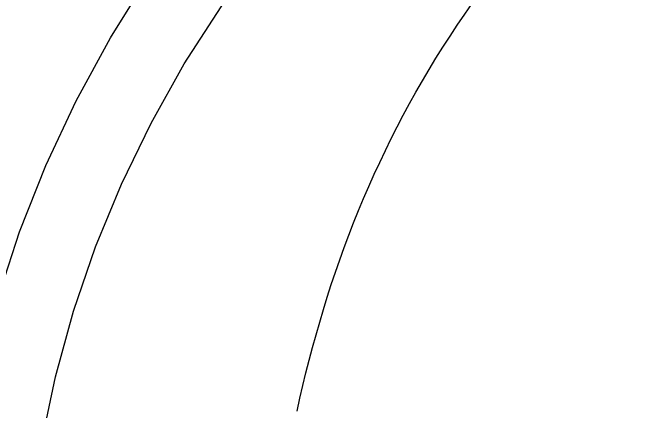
# Model space of a CAD drawing. Extents: x 0 to 395, y 0 to 289.
# Drawn here: x 227.102 to 231.13, y 165.308 to 167.79 of the extents above; entities that cross this region are included whole.
import ezdxf

# ---------------------------------------------------------------- set-up
doc = ezdxf.new("R2010")
doc.units = 0
doc.header["$LTSCALE"] = 10
doc.header["$MEASUREMENT"] = 0
doc.layers.add('1', color=7, linetype='CONTINUOUS')

msp = doc.modelspace()

# ---------------------------------------------------------------- linework, layer by layer
at = {"layer": '1'}
for points in [[(226.8289, 162.4685), (226.7576, 162.9097), (226.7128, 163.3542), (226.6947, 163.8004), (226.7033, 164.2466), (226.7385, 164.6913), (226.8003, 165.133), (226.8885, 165.5701), (227.0026, 166.0011), (227.1424, 166.4245), (227.3071, 166.8388), (227.4963, 167.2423), (227.7094, 167.6339), (227.9458, 168.0124), (228.205, 168.3766), (228.4858, 168.7249), (228.7863, 169.0557), (229.1052, 169.3672), (229.4426, 169.6592), (229.7993, 169.9321), (230.176, 170.1862), (230.5724, 170.4198), (230.9873, 170.6311), (231.4195, 170.8179)], [(227.2972, 162.5806), (227.2302, 162.9987), (227.1888, 163.4201), (227.1732, 163.8433), (227.1833, 164.2666), (227.2192, 164.6885), (227.2809, 165.1075), (227.3679, 165.5219), (227.4801, 165.9302), (227.617, 166.3309), (227.7781, 166.7225), (227.9628, 167.1035), (228.1703, 167.4725), (228.3999, 167.8282), (228.6508, 168.1693), (228.9218, 168.4945), (229.2121, 168.8026), (229.5206, 169.0925), (229.8459, 169.3632), (230.187, 169.6138), (230.5427, 169.8433), (230.9114, 170.0509), (231.292, 170.2361)], [(228.8727, 165.3079), (228.8906, 165.3879), (228.9093, 165.4676), (228.9287, 165.5472), (228.9488, 165.6265), (228.9697, 165.7055), (228.9915, 165.7843), (229.014, 165.8629), (229.0374, 165.9412), (229.0616, 166.0192), (229.0867, 166.097), (229.1126, 166.1745), (229.1395, 166.2518), (229.1673, 166.3287), (229.196, 166.4054), (229.2257, 166.4817), (229.2563, 166.5578), (229.2879, 166.6335), (229.3204, 166.7088), (229.3539, 166.7838), (229.3883, 166.8583), (229.4236, 166.9324), (229.4598, 167.0061), (229.497, 167.0793), (229.5351, 167.152), (229.5741, 167.2242), (229.6139, 167.2959), (229.6547, 167.3671), (229.6964, 167.4376), (229.739, 167.5076), (229.7825, 167.5769), (229.8268, 167.6456), (229.8721, 167.7136), (229.9182, 167.781), (229.9652, 167.8477)]]:
    msp.add_lwpolyline(points, dxfattribs=at)

doc.saveas('drawing.dxf')
